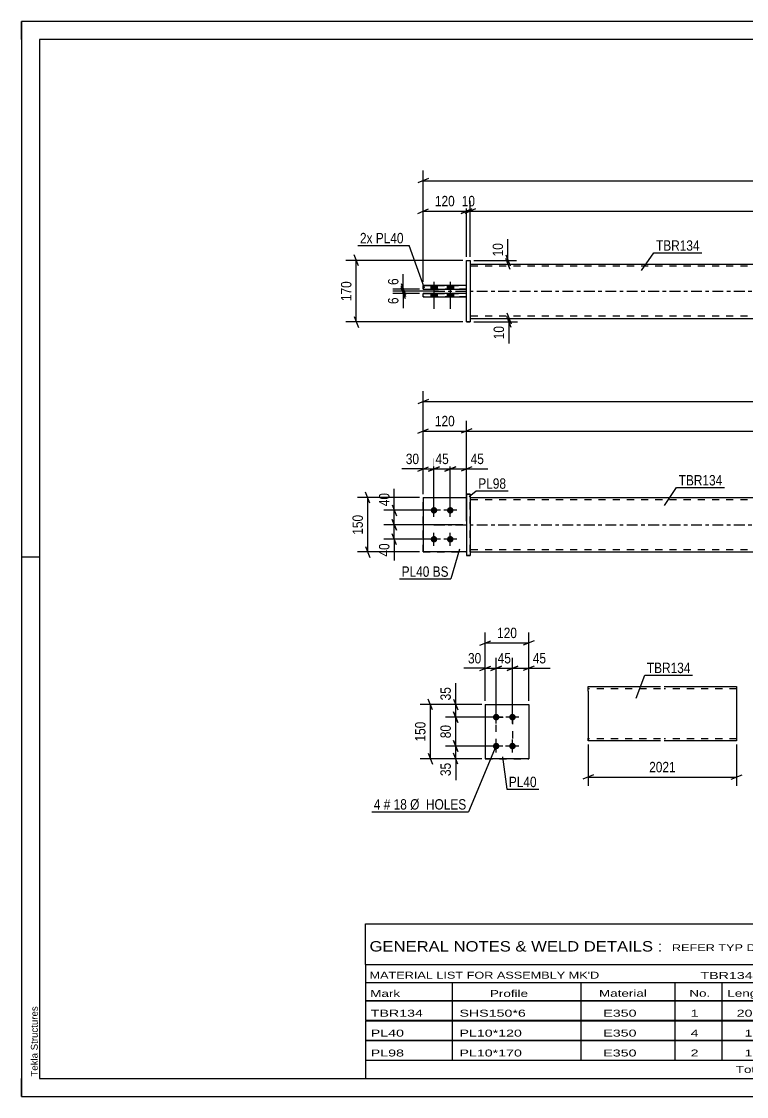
# Model space of a CAD drawing. Header units: millimetres. Extents: x 0 to 420, y 0 to 297.
# Drawn here: x 0 to 200.3, y 0 to 297 of the extents above; entities that cross this region are included whole.
import ezdxf

# ---------------------------------------------------------------- set-up
doc = ezdxf.new("R2010")
doc.units = ezdxf.units.MM
doc.linetypes.add('DXK_LINE_DOT2', pattern=[3.9198, 1.9599, -1.9599])
doc.linetypes.add('DXK_LINE_DOT3', pattern=[5.9187, 2.979, -0.9799, 0.9799, -0.9799])
doc.styles.add('Arial', font='ARIAL.TTF', dxfattribs={"height": 0.2})
doc.styles.add('Arial Narrow', font='ARIALN.TTF', dxfattribs={"height": 0.2})

# ---------------------------------------------------------------- blocks, each defined once
blk = doc.blocks.new('Unknown-580573572-1163')
at = {"color": 5, "linetype": 'Continuous'}
for p, q in [((420, 297), (0, 297)), ((0, 297), (0, 0)), ((0, 292), (0, 297)), ((415, 292), (5, 292)), ((5, 292), (5, 5)), ((5, 149), (0, 149)), ((0, 0), (0, 5)), ((5, 5), (415, 5)), ((0, 0), (420, 0))]:
    blk.add_line(p, q, dxfattribs=at)
at = {"color": 174, "linetype": 'Continuous', "style": 'Arial'}
blk.add_text('Tekla Structures', height=1.9102, rotation=90, dxfattribs=at).set_placement((4.5, 5.5))
blk = doc.blocks.new('Part-580573572-1794 - 1738')
at = {"color": 2, "linetype": 'Continuous'}
for p, q in [((110.96, 165.45), (122.96, 165.45)), ((110.96, 165.45), (110.96, 150.45)), ((122.96, 150.45), (110.96, 150.45)), ((110.96, 150.45), (110.96, 150.45))]:
    blk.add_line(p, q, dxfattribs=at)
at = {"color": 7, "linetype": 'DXK_LINE_DOT2'}
for p, q in [((110.96, 165.45), (122.96, 165.45)), ((122.96, 165.45), (122.96, 165.45)), ((122.96, 165.45), (122.96, 150.45)), ((110.96, 150.45), (122.96, 150.45)), ((110.96, 150.45), (110.96, 150.45))]:
    blk.add_line(p, q, dxfattribs=at)
blk = doc.blocks.new('Part-580573572-1799 - 1738')
at = {"color": 2, "linetype": 'Continuous'}
for p, q in [((123.96, 166.45), (122.96, 166.45)), ((122.96, 166.45), (122.96, 149.45)), ((123.96, 166.45), (123.96, 166.45)), ((123.96, 166.45), (123.96, 149.45)), ((122.96, 149.45), (123.96, 149.45))]:
    blk.add_line(p, q, dxfattribs=at)
at = {"color": 7, "linetype": 'DXK_LINE_DOT2'}
for p, q in [((122.96, 166.45), (123.96, 166.45)), ((123.96, 149.45), (122.96, 149.45))]:
    blk.add_line(p, q, dxfattribs=at)
blk = doc.blocks.new('Part-580573572-1789 - 1738')
at = {"color": 7, "linetype": 'DXK_LINE_DOT2'}
for p, q in [((110.96, 165.45), (122.96, 165.45)), ((110.96, 165.45), (122.96, 165.45)), ((110.96, 150.45), (110.96, 165.45)), ((122.96, 165.45), (122.96, 165.45)), ((122.96, 165.45), (122.96, 150.45)), ((110.96, 150.45), (122.96, 150.45)), ((122.96, 150.45), (110.96, 150.45)), ((110.96, 150.45), (110.96, 150.45))]:
    blk.add_line(p, q, dxfattribs=at)
blk = doc.blocks.new('Part-580573572-1804 - 1738')
at = {"color": 2, "linetype": 'Continuous'}
for p, q in [((123.96, 165.45), (326.01, 165.45)), ((123.96, 150.45), (326.01, 150.45))]:
    blk.add_line(p, q, dxfattribs=at)
at = {"color": 7, "linetype": 'DXK_LINE_DOT2'}
for p, q in [((123.96, 150.45), (123.96, 165.45)), ((326.01, 164.85), (123.96, 164.85)), ((326.01, 165.45), (326.01, 150.45)), ((326.01, 151.05), (123.96, 151.05))]:
    blk.add_line(p, q, dxfattribs=at)
at = {"color": 7, "linetype": 'DXK_LINE_DOT3'}
blk.add_line((113.96, 157.95), (336.01, 157.95), dxfattribs=at)
blk = doc.blocks.new('Bolt-580573572-1806 - 1738')
at = {"linetype": 'Continuous'}
for points in [[(113.96, 161.05), (113.77, 161.07), (113.59, 161.13), (113.43, 161.23), (113.29, 161.35), (113.18, 161.5), (113.1, 161.68), (113.06, 161.86), (113.06, 162.05), (113.1, 162.23), (113.18, 162.4), (113.29, 162.56), (113.43, 162.68), (113.59, 162.78), (113.77, 162.83), (113.96, 162.85), (114.14, 162.83), (114.32, 162.78), (114.49, 162.68), (114.63, 162.56), (114.74, 162.4), (114.81, 162.23), (114.85, 162.05), (114.85, 161.86), (114.81, 161.68), (114.74, 161.5), (114.63, 161.35), (114.49, 161.23), (114.32, 161.13), (114.14, 161.07)], [(118.46, 161.05), (118.27, 161.07), (118.09, 161.13), (117.93, 161.23), (117.79, 161.35), (117.68, 161.5), (117.6, 161.68), (117.56, 161.86), (117.56, 162.05), (117.6, 162.23), (117.68, 162.4), (117.79, 162.56), (117.93, 162.68), (118.09, 162.78), (118.27, 162.83), (118.46, 162.85), (118.64, 162.83), (118.82, 162.78), (118.99, 162.68), (119.13, 162.56), (119.24, 162.4), (119.31, 162.23), (119.35, 162.05), (119.35, 161.86), (119.31, 161.68), (119.24, 161.5), (119.13, 161.35), (118.99, 161.23), (118.82, 161.13), (118.64, 161.07)], [(113.96, 153.05), (113.77, 153.07), (113.59, 153.13), (113.43, 153.23), (113.29, 153.35), (113.18, 153.5), (113.1, 153.68), (113.06, 153.86), (113.06, 154.05), (113.1, 154.23), (113.18, 154.4), (113.29, 154.56), (113.43, 154.68), (113.59, 154.78), (113.77, 154.83), (113.96, 154.85), (114.14, 154.83), (114.32, 154.78), (114.49, 154.68), (114.63, 154.56), (114.74, 154.4), (114.81, 154.23), (114.85, 154.05), (114.85, 153.86), (114.81, 153.68), (114.74, 153.5), (114.63, 153.35), (114.49, 153.23), (114.32, 153.13), (114.14, 153.07)], [(118.46, 153.05), (118.27, 153.07), (118.09, 153.13), (117.93, 153.23), (117.79, 153.35), (117.68, 153.5), (117.6, 153.68), (117.56, 153.86), (117.56, 154.05), (117.6, 154.23), (117.68, 154.4), (117.79, 154.56), (117.93, 154.68), (118.09, 154.78), (118.27, 154.83), (118.46, 154.85), (118.64, 154.83), (118.82, 154.78), (118.99, 154.68), (119.13, 154.56), (119.24, 154.4), (119.31, 154.23), (119.35, 154.05), (119.35, 153.86), (119.31, 153.68), (119.24, 153.5), (119.13, 153.35), (118.99, 153.23), (118.82, 153.13), (118.64, 153.07)]]:
    blk.add_hatch(color=1, dxfattribs=at).paths.add_polyline_path(points)
at = {"color": 1, "linetype": 'Continuous'}
for p, q in [((113.96, 160.15), (113.96, 163.75)), ((118.46, 160.15), (118.46, 163.75)), ((115.76, 161.95), (112.16, 161.95)), ((120.26, 161.95), (116.66, 161.95)), ((113.96, 152.15), (113.96, 155.75)), ((118.46, 152.15), (118.46, 155.75)), ((115.76, 153.95), (112.16, 153.95)), ((120.26, 153.95), (116.66, 153.95))]:
    blk.add_line(p, q, dxfattribs=at)
blk = doc.blocks.new('Part-580573572-1445 - 1390')
at = {"color": 2, "linetype": 'Continuous'}
for p, q in [((123.96, 229.99), (326.01, 229.99)), ((123.96, 214.99), (326.01, 214.99))]:
    blk.add_line(p, q, dxfattribs=at)
at = {"color": 7, "linetype": 'DXK_LINE_DOT2'}
for p, q in [((123.96, 229.99), (123.96, 214.99)), ((326.01, 229.39), (123.96, 229.39)), ((326.01, 229.99), (326.01, 214.99)), ((326.01, 215.59), (123.96, 215.59))]:
    blk.add_line(p, q, dxfattribs=at)
at = {"color": 7, "linetype": 'DXK_LINE_DOT3'}
blk.add_line((113.96, 222.49), (336.01, 222.49), dxfattribs=at)
blk = doc.blocks.new('Bolt-580573572-1429 - 1390')
at = {"linetype": 'Continuous'}
for points in [[(113.06, 223.09), (114.86, 223.09), (114.86, 224.09), (113.06, 224.09)], [(113.06, 223.09), (114.86, 223.09), (114.86, 224.09), (113.06, 224.09)], [(117.56, 223.09), (119.36, 223.09), (119.36, 224.09), (117.56, 224.09)], [(117.56, 223.09), (119.36, 223.09), (119.36, 224.09), (117.56, 224.09)], [(113.06, 220.89), (114.86, 220.89), (114.86, 221.89), (113.06, 221.89)], [(113.06, 220.89), (114.86, 220.89), (114.86, 221.89), (113.06, 221.89)], [(117.56, 220.89), (119.36, 220.89), (119.36, 221.89), (117.56, 221.89)], [(117.56, 220.89), (119.36, 220.89), (119.36, 221.89), (117.56, 221.89)]]:
    blk.add_hatch(color=1, dxfattribs=at).paths.add_polyline_path(points)
at = {"color": 1, "linetype": 'Continuous'}
for p, q in [((113.06, 224.09), (113.06, 223.09)), ((113.06, 224.09), (113.06, 223.09)), ((113.96, 225.09), (113.96, 217.59)), ((113.96, 225.09), (113.96, 217.59)), ((114.86, 224.09), (114.86, 223.09)), ((114.86, 224.09), (114.86, 223.09)), ((117.56, 224.09), (117.56, 223.09)), ((117.56, 224.09), (117.56, 223.09)), ((118.46, 225.09), (118.46, 217.59)), ((118.46, 225.09), (118.46, 217.59)), ((119.36, 224.09), (119.36, 223.09)), ((119.36, 224.09), (119.36, 223.09)), ((113.06, 221.89), (113.06, 220.89)), ((113.06, 221.89), (113.06, 220.89)), ((114.86, 221.89), (114.86, 220.89)), ((114.86, 221.89), (114.86, 220.89)), ((117.56, 221.89), (117.56, 220.89)), ((117.56, 221.89), (117.56, 220.89)), ((119.36, 221.89), (119.36, 220.89)), ((119.36, 221.89), (119.36, 220.89))]:
    blk.add_line(p, q, dxfattribs=at)
blk = doc.blocks.new('Part-580573572-1446 - 1390')
at = {"color": 2, "linetype": 'Continuous'}
for p, q in [((122.96, 230.99), (123.96, 230.99)), ((122.96, 213.99), (122.96, 230.99)), ((123.96, 230.99), (123.96, 230.99)), ((123.96, 230.99), (123.96, 213.99)), ((123.96, 213.99), (122.96, 213.99)), ((122.96, 213.99), (122.96, 213.99))]:
    blk.add_line(p, q, dxfattribs=at)
at = {"color": 7, "linetype": 'DXK_LINE_DOT2'}
for p, q in [((122.96, 230.99), (123.96, 230.99)), ((122.96, 213.99), (123.96, 213.99)), ((122.96, 213.99), (122.96, 213.99))]:
    blk.add_line(p, q, dxfattribs=at)
blk = doc.blocks.new('Part-580573572-1451 - 1390')
at = {"color": 2, "linetype": 'Continuous'}
for p, q in [((122.96, 221.89), (110.96, 221.89)), ((110.96, 220.89), (110.96, 221.89)), ((110.96, 220.89), (122.96, 220.89)), ((110.96, 220.89), (110.96, 220.89))]:
    blk.add_line(p, q, dxfattribs=at)
at = {"color": 7, "linetype": 'DXK_LINE_DOT2'}
for p, q in [((110.96, 221.89), (122.96, 221.89)), ((122.96, 220.89), (110.96, 220.89)), ((122.96, 220.89), (122.96, 221.89))]:
    blk.add_line(p, q, dxfattribs=at)
blk = doc.blocks.new('Part-580573572-1456 - 1390')
at = {"color": 2, "linetype": 'Continuous'}
for p, q in [((122.96, 224.09), (110.96, 224.09)), ((110.96, 223.09), (110.96, 224.09)), ((110.96, 223.09), (122.96, 223.09)), ((110.96, 223.09), (110.96, 223.09))]:
    blk.add_line(p, q, dxfattribs=at)
at = {"color": 7, "linetype": 'DXK_LINE_DOT2'}
for p, q in [((110.96, 224.09), (122.96, 224.09)), ((122.96, 223.09), (110.96, 223.09)), ((122.96, 223.09), (122.96, 224.09))]:
    blk.add_line(p, q, dxfattribs=at)
blk = doc.blocks.new('Bolt-580573572-2158 - 2123')
at = {"linetype": 'Continuous'}
for points in [[(131.14, 105.71), (131.32, 105.69), (131.5, 105.64), (131.67, 105.54), (131.81, 105.42), (131.92, 105.26), (131.99, 105.09), (132.03, 104.91), (132.03, 104.72), (131.99, 104.54), (131.92, 104.36), (131.81, 104.21), (131.67, 104.09), (131.5, 103.99), (131.32, 103.93), (131.14, 103.91), (130.95, 103.93), (130.77, 103.99), (130.61, 104.09), (130.47, 104.21), (130.36, 104.36), (130.28, 104.54), (130.24, 104.72), (130.24, 104.91), (130.28, 105.09), (130.36, 105.26), (130.47, 105.42), (130.61, 105.54), (130.77, 105.64), (130.95, 105.69)], [(135.64, 105.71), (135.82, 105.69), (136, 105.64), (136.17, 105.54), (136.31, 105.42), (136.42, 105.26), (136.49, 105.09), (136.53, 104.91), (136.53, 104.72), (136.49, 104.54), (136.42, 104.36), (136.31, 104.21), (136.17, 104.09), (136, 103.99), (135.82, 103.93), (135.64, 103.91), (135.45, 103.93), (135.27, 103.99), (135.11, 104.09), (134.97, 104.21), (134.86, 104.36), (134.78, 104.54), (134.74, 104.72), (134.74, 104.91), (134.78, 105.09), (134.86, 105.26), (134.97, 105.42), (135.11, 105.54), (135.27, 105.64), (135.45, 105.69)], [(131.14, 97.71), (131.32, 97.69), (131.5, 97.64), (131.67, 97.54), (131.81, 97.42), (131.92, 97.26), (131.99, 97.09), (132.03, 96.91), (132.03, 96.72), (131.99, 96.54), (131.92, 96.36), (131.81, 96.21), (131.67, 96.09), (131.5, 95.99), (131.32, 95.93), (131.14, 95.91), (130.95, 95.93), (130.77, 95.99), (130.61, 96.09), (130.47, 96.21), (130.36, 96.36), (130.28, 96.54), (130.24, 96.72), (130.24, 96.91), (130.28, 97.09), (130.36, 97.26), (130.47, 97.42), (130.61, 97.54), (130.77, 97.64), (130.95, 97.69)], [(135.64, 97.71), (135.82, 97.69), (136, 97.64), (136.17, 97.54), (136.31, 97.42), (136.42, 97.26), (136.49, 97.09), (136.53, 96.91), (136.53, 96.72), (136.49, 96.54), (136.42, 96.36), (136.31, 96.21), (136.17, 96.09), (136, 95.99), (135.82, 95.93), (135.64, 95.91), (135.45, 95.93), (135.27, 95.99), (135.11, 96.09), (134.97, 96.21), (134.86, 96.36), (134.78, 96.54), (134.74, 96.72), (134.74, 96.91), (134.78, 97.09), (134.86, 97.26), (134.97, 97.42), (135.11, 97.54), (135.27, 97.64), (135.45, 97.69)]]:
    blk.add_hatch(color=1, dxfattribs=at).paths.add_polyline_path(points)
at = {"color": 1, "linetype": 'Continuous'}
for p, q in [((132.94, 104.81), (129.34, 104.81)), ((131.14, 103.01), (131.14, 106.61)), ((137.44, 104.81), (133.84, 104.81)), ((135.64, 103.01), (135.64, 106.61)), ((131.14, 95.01), (131.14, 98.61)), ((135.64, 95.01), (135.64, 98.61)), ((132.94, 96.81), (129.34, 96.81)), ((137.44, 96.81), (133.84, 96.81))]:
    blk.add_line(p, q, dxfattribs=at)
blk = doc.blocks.new('Part-580573572-2163 - 2123')
at = {"color": 2, "linetype": 'Continuous'}
for p, q in [((128.14, 108.31), (140.14, 108.31)), ((128.14, 108.31), (128.14, 93.31)), ((140.14, 108.31), (140.14, 108.31)), ((140.14, 108.31), (140.14, 93.31)), ((140.14, 93.31), (128.14, 93.31)), ((128.14, 93.31), (128.14, 93.31))]:
    blk.add_line(p, q, dxfattribs=at)
at = {"color": 7, "linetype": 'DXK_LINE_DOT2'}
for p, q in [((128.14, 108.31), (140.14, 108.31)), ((140.14, 108.31), (140.14, 108.31)), ((128.14, 93.31), (140.14, 93.31))]:
    blk.add_line(p, q, dxfattribs=at)
blk = doc.blocks.new('Part-580573572-2321 - 2313')
at = {"color": 2, "linetype": 'Continuous'}
for p, q in [((156.56, 112.03), (156.56, 113.23)), ((156.56, 113.23), (176.56, 113.23)), ((177.56, 113.23), (197.56, 113.23)), ((197.56, 113.23), (197.56, 113.14)), ((197.56, 113.14), (197.56, 112.03)), ((156.56, 112.03), (156.56, 98.97)), ((197.56, 112.03), (197.56, 98.23)), ((156.56, 98.32), (156.56, 98.97)), ((156.56, 98.23), (156.56, 98.32)), ((176.56, 98.23), (156.56, 98.23)), ((197.56, 98.23), (177.56, 98.23))]:
    blk.add_line(p, q, dxfattribs=at)
at = {"color": 7, "linetype": 'DXK_LINE_DOT2'}
for p, q in [((197.56, 112.88), (197.56, 112.03)), ((176.56, 112.63), (156.56, 112.63)), ((197.56, 112.63), (177.56, 112.63)), ((156.56, 98.97), (156.56, 98.58)), ((156.56, 98.83), (156.56, 98.88)), ((176.56, 98.83), (156.56, 98.83)), ((197.56, 98.83), (177.56, 98.83)), ((197.56, 98.88), (197.56, 98.97)), ((197.56, 98.83), (197.56, 98.88)), ((197.56, 98.83), (197.56, 98.88))]:
    blk.add_line(p, q, dxfattribs=at)
blk = doc.blocks.new('Rectangle-580573572-2273 - 2123')
at = {"color": 1, "linetype": 'DXK_LINE_DOT2'}
blk.add_lwpolyline([(131.14, 104.81), (135.64, 104.81), (135.64, 96.81), (131.14, 96.81), (131.14, 104.81)], close=True, dxfattribs=at)
blk = doc.blocks.new('StraightDimension-580573572-1914 - 1738')
at = {"color": 7, "linetype": 'Continuous'}
for p, q in [((124.46, 184.43), (121.46, 183.23)), ((122.96, 158.95), (122.96, 186.68)), ((325.51, 183.23), (328.51, 184.43)), ((327.01, 166.45), (327.01, 186.68)), ((122.96, 183.83), (327.01, 183.83))]:
    blk.add_line(p, q, dxfattribs=at)
at = {"color": 0}
blk.add_wipeout([(229.24, 184.58), (229.24, 188.78), (220.73, 188.78), (220.73, 184.58)], dxfattribs=at)
at = {"color": 3, "style": 'Arial Narrow'}
blk.add_text('2041', height=2.863, dxfattribs=at).set_placement((221.33, 185.18))
blk = doc.blocks.new('StraightDimension-580573572-1991 - 1738')
at = {"color": 7, "linetype": 'Continuous'}
for p, q in [((121.96, 157.95), (100.14, 157.95)), ((102.39, 159.45), (103.59, 156.45)), ((102.99, 153.95), (102.99, 157.95)), ((103.59, 152.45), (102.39, 155.45)), ((112.96, 153.95), (100.14, 153.95))]:
    blk.add_line(p, q, dxfattribs=at)
at = {"color": 0}
blk.add_wipeout([(102.24, 153.43), (98.04, 153.43), (98.04, 148.57), (102.24, 148.57)], dxfattribs=at)
at = {"color": 7, "linetype": 'Continuous'}
blk.add_line((102.99, 153.95), (102.99, 148.05), dxfattribs=at)
blk.add_line((102.99, 153.95), (102.99, 148.05), dxfattribs=at)
at = {"color": 3, "style": 'Arial Narrow'}
blk.add_text('40', height=2.863, rotation=90.0002, dxfattribs=at).set_placement((101.64, 149.17))
blk = doc.blocks.new('StraightDimension-580573572-1974 - 1738')
at = {"color": 7, "linetype": 'Continuous'}
for p, q in [((118.46, 162.95), (118.46, 176.23)), ((122.96, 166.45), (122.96, 176.23)), ((116.96, 172.78), (119.96, 173.98)), ((118.46, 173.38), (122.96, 173.38)), ((124.46, 173.98), (121.46, 172.78))]:
    blk.add_line(p, q, dxfattribs=at)
at = {"color": 0}
blk.add_wipeout([(128.34, 174.13), (128.34, 178.33), (123.48, 178.33), (123.48, 174.13)], dxfattribs=at)
at = {"color": 7, "linetype": 'Continuous'}
blk.add_line((122.96, 173.38), (128.86, 173.38), dxfattribs=at)
blk.add_line((122.96, 173.38), (128.86, 173.38), dxfattribs=at)
at = {"color": 3, "style": 'Arial Narrow'}
blk.add_text('45', height=2.863, dxfattribs=at).set_placement((124.08, 174.73))
blk = doc.blocks.new('StraightDimension-580573572-2000 - 1738')
at = {"color": 7, "linetype": 'Continuous'}
for p, q in [((102.39, 163.45), (103.59, 160.45)), ((112.96, 161.95), (100.14, 161.95)), ((102.99, 157.95), (102.99, 161.95)), ((121.96, 157.95), (100.14, 157.95)), ((103.59, 156.45), (102.39, 159.45))]:
    blk.add_line(p, q, dxfattribs=at)
at = {"color": 0}
blk.add_wipeout([(102.24, 167.34), (98.04, 167.34), (98.04, 162.48), (102.24, 162.48)], dxfattribs=at)
at = {"color": 7, "linetype": 'Continuous'}
blk.add_line((102.99, 161.95), (102.99, 167.86), dxfattribs=at)
blk.add_line((102.99, 161.95), (102.99, 167.86), dxfattribs=at)
at = {"color": 3, "style": 'Arial Narrow'}
blk.add_text('40', height=2.863, rotation=90.0002, dxfattribs=at).set_placement((101.64, 163.08))
blk = doc.blocks.new('StraightDimension-580573572-1856 - 1738')
at = {"color": 7, "linetype": 'Continuous'}
for p, q in [((110.96, 166.45), (110.96, 194.83)), ((339.01, 166.45), (339.01, 194.83)), ((112.46, 192.58), (109.46, 191.38)), ((110.96, 191.98), (339.01, 191.98)), ((337.51, 191.38), (340.51, 192.58))]:
    blk.add_line(p, q, dxfattribs=at)
at = {"color": 0}
blk.add_wipeout([(229.24, 192.73), (229.24, 196.93), (220.73, 196.93), (220.73, 192.73)], dxfattribs=at)
at = {"color": 3, "style": 'Arial Narrow'}
blk.add_text('2281', height=2.863, dxfattribs=at).set_placement((221.33, 193.33))
blk = doc.blocks.new('StraightDimension-580573572-1929 - 1738')
at = {"color": 7, "linetype": 'Continuous'}
for p, q in [((109.46, 183.23), (112.46, 184.43)), ((110.96, 166.45), (110.96, 186.68)), ((124.46, 184.43), (121.46, 183.23)), ((122.96, 158.95), (122.96, 186.68)), ((110.96, 183.83), (122.96, 183.83))]:
    blk.add_line(p, q, dxfattribs=at)
at = {"color": 0}
blk.add_wipeout([(120.3, 184.58), (120.3, 188.78), (113.61, 188.78), (113.61, 184.58)], dxfattribs=at)
at = {"color": 3, "style": 'Arial Narrow'}
blk.add_text('120', height=2.863, dxfattribs=at).set_placement((114.21, 185.18))
blk = doc.blocks.new('StraightDimension-580573572-1945 - 1738')
at = {"color": 7, "linetype": 'Continuous'}
for p, q in [((110.96, 166.45), (110.96, 176.23)), ((113.96, 162.95), (113.96, 176.23)), ((109.46, 172.78), (112.46, 173.98)), ((110.96, 173.38), (113.96, 173.38)), ((115.46, 173.98), (112.46, 172.78))]:
    blk.add_line(p, q, dxfattribs=at)
at = {"color": 0}
blk.add_wipeout([(110.43, 174.13), (110.43, 178.33), (105.58, 178.33), (105.58, 174.13)], dxfattribs=at)
at = {"color": 7, "linetype": 'Continuous'}
blk.add_line((110.96, 173.38), (105.05, 173.38), dxfattribs=at)
blk.add_line((110.96, 173.38), (105.05, 173.38), dxfattribs=at)
at = {"color": 3, "style": 'Arial Narrow'}
blk.add_text('30', height=2.863, dxfattribs=at).set_placement((106.18, 174.73))
blk = doc.blocks.new('StraightDimension-580573572-1961 - 1738')
at = {"color": 7, "linetype": 'Continuous'}
for p, q in [((113.96, 162.95), (113.96, 176.23)), ((118.46, 162.95), (118.46, 176.23)), ((112.46, 172.78), (115.46, 173.98)), ((113.96, 173.38), (118.46, 173.38)), ((119.96, 173.98), (116.96, 172.78))]:
    blk.add_line(p, q, dxfattribs=at)
at = {"color": 0}
blk.add_wipeout([(118.63, 174.13), (118.63, 178.33), (113.78, 178.33), (113.78, 174.13)], dxfattribs=at)
at = {"color": 3, "style": 'Arial Narrow'}
blk.add_text('45', height=2.863, dxfattribs=at).set_placement((114.38, 174.73))
blk = doc.blocks.new('StraightDimension-580573572-2010 - 1738')
at = {"color": 7, "linetype": 'Continuous'}
for p, q in [((96.26, 163.95), (95.06, 166.95)), ((109.96, 165.45), (92.81, 165.45)), ((95.66, 150.45), (95.66, 165.45)), ((95.06, 151.95), (96.26, 148.95)), ((109.96, 150.45), (92.81, 150.45))]:
    blk.add_line(p, q, dxfattribs=at)
at = {"color": 0}
blk.add_wipeout([(94.91, 161.3), (90.71, 161.3), (90.71, 154.61), (94.91, 154.61)], dxfattribs=at)
at = {"color": 3, "style": 'Arial Narrow'}
blk.add_text('150', height=2.863, rotation=90.0002, dxfattribs=at).set_placement((94.31, 155.21))
blk = doc.blocks.new('StraightDimension-580573572-1691 - 1390')
at = {"color": 7, "linetype": 'Continuous'}
for p, q in [((104.88, 223.99), (106.08, 220.99)), ((106.08, 220.39), (104.88, 223.39)), ((115.21, 222.49), (102.63, 222.49)), ((109.96, 221.89), (102.63, 221.89)), ((105.48, 221.89), (105.48, 222.49))]:
    blk.add_line(p, q, dxfattribs=at)
at = {"color": 0}
blk.add_wipeout([(104.73, 221.36), (100.53, 221.36), (100.53, 218.33), (104.73, 218.33)], dxfattribs=at)
at = {"color": 7, "linetype": 'Continuous'}
blk.add_line((105.48, 221.89), (105.48, 217.81), dxfattribs=at)
blk.add_line((105.48, 221.89), (105.48, 217.81), dxfattribs=at)
at = {"color": 3, "style": 'Arial Narrow'}
blk.add_text('6', height=2.86, rotation=90.0002, dxfattribs=at).set_placement((104.13, 218.93))
blk = doc.blocks.new('StraightDimension-580573572-1681 - 1390')
at = {"color": 7, "linetype": 'Continuous'}
for p, q in [((109.96, 223.09), (102.63, 223.09)), ((104.88, 224.59), (106.08, 221.59)), ((106.08, 220.99), (104.88, 223.99)), ((105.48, 222.49), (105.48, 223.09)), ((115.21, 222.49), (102.63, 222.49))]:
    blk.add_line(p, q, dxfattribs=at)
at = {"color": 0}
blk.add_wipeout([(104.73, 226.64), (100.53, 226.64), (100.53, 223.61), (104.73, 223.61)], dxfattribs=at)
at = {"color": 7, "linetype": 'Continuous'}
blk.add_line((105.48, 223.09), (105.48, 227.17), dxfattribs=at)
blk.add_line((105.48, 223.09), (105.48, 227.17), dxfattribs=at)
at = {"color": 3, "style": 'Arial Narrow'}
blk.add_text('6', height=2.86, rotation=90.0002, dxfattribs=at).set_placement((104.13, 224.21))
blk = doc.blocks.new('StraightDimension-580573572-1567 - 1390')
at = {"color": 7, "linetype": 'Continuous'}
for p, q in [((110.96, 225.09), (110.96, 255.86)), ((339.01, 225.09), (339.01, 255.86)), ((112.46, 253.61), (109.46, 252.41)), ((110.96, 253.01), (339.01, 253.01)), ((337.51, 252.41), (340.51, 253.61))]:
    blk.add_line(p, q, dxfattribs=at)
at = {"color": 0}
blk.add_wipeout([(229.24, 253.76), (229.24, 257.96), (220.73, 257.96), (220.73, 253.76)], dxfattribs=at)
at = {"color": 3, "style": 'Arial Narrow'}
blk.add_text('2281', height=2.863, dxfattribs=at).set_placement((221.33, 254.36))
blk = doc.blocks.new('StraightDimension-580573572-1588 - 1390')
at = {"color": 7, "linetype": 'Continuous'}
for p, q in [((110.96, 225.09), (110.96, 247.45)), ((122.96, 231.99), (122.96, 247.45)), ((109.46, 244), (112.46, 245.2)), ((110.96, 244.6), (122.96, 244.6)), ((124.46, 245.2), (121.46, 244))]:
    blk.add_line(p, q, dxfattribs=at)
at = {"color": 0}
blk.add_wipeout([(120.3, 245.35), (120.3, 249.55), (113.61, 249.55), (113.61, 245.35)], dxfattribs=at)
at = {"color": 3, "style": 'Arial Narrow'}
blk.add_text('120', height=2.863, dxfattribs=at).set_placement((114.21, 245.95))
blk = doc.blocks.new('StraightDimension-580573572-1598 - 1390')
at = {"color": 7, "linetype": 'Continuous'}
for p, q in [((122.96, 231.99), (122.96, 247.45)), ((123.96, 231.99), (123.96, 247.45)), ((121.46, 244), (124.46, 245.2)), ((125.46, 245.2), (122.46, 244)), ((122.96, 244.6), (123.96, 244.6))]:
    blk.add_line(p, q, dxfattribs=at)
at = {"color": 0}
blk.add_wipeout([(125.88, 245.35), (125.88, 249.55), (121.03, 249.55), (121.03, 245.35)], dxfattribs=at)
at = {"color": 3, "style": 'Arial Narrow'}
blk.add_text('10', height=2.863, dxfattribs=at).set_placement((121.63, 245.95))
blk = doc.blocks.new('StraightDimension-580573572-1608 - 1390')
at = {"color": 7, "linetype": 'Continuous'}
for p, q in [((123.96, 231.99), (123.96, 247.45)), ((326.01, 231.99), (326.01, 247.45)), ((125.46, 245.2), (122.46, 244)), ((123.96, 244.6), (326.01, 244.6)), ((324.51, 244), (327.51, 245.2))]:
    blk.add_line(p, q, dxfattribs=at)
at = {"color": 0}
blk.add_wipeout([(229.24, 245.35), (229.24, 249.55), (220.73, 249.55), (220.73, 245.35)], dxfattribs=at)
at = {"color": 3, "style": 'Arial Narrow'}
blk.add_text('2021', height=2.863, dxfattribs=at).set_placement((221.33, 245.95))
blk = doc.blocks.new('StraightDimension-580573572-1629 - 1390')
at = {"color": 7, "linetype": 'Continuous'}
for p, q in [((124.96, 214.99), (137.05, 214.99)), ((124.96, 213.99), (137.05, 213.99)), ((134.05, 216.49), (135.25, 213.49)), ((135.25, 212.49), (134.05, 215.49)), ((134.65, 213.99), (134.65, 214.99))]:
    blk.add_line(p, q, dxfattribs=at)
at = {"color": 0}
blk.add_wipeout([(133.9, 213.46), (129.7, 213.46), (129.7, 208.61), (133.9, 208.61)], dxfattribs=at)
at = {"color": 7, "linetype": 'Continuous'}
blk.add_line((134.65, 213.99), (134.65, 208.08), dxfattribs=at)
blk.add_line((134.65, 213.99), (134.65, 208.08), dxfattribs=at)
at = {"color": 3, "style": 'Arial Narrow'}
blk.add_text('10', height=2.863, rotation=90.0002, dxfattribs=at).set_placement((133.3, 209.21))
blk = doc.blocks.new('StraightDimension-580573572-1639 - 1390')
at = {"color": 7, "linetype": 'Continuous'}
for p, q in [((133.78, 232.49), (134.98, 229.49)), ((124.96, 230.99), (136.78, 230.99)), ((124.96, 229.99), (136.78, 229.99)), ((134.98, 228.49), (133.78, 231.49)), ((134.38, 229.99), (134.38, 230.99))]:
    blk.add_line(p, q, dxfattribs=at)
at = {"color": 0}
blk.add_wipeout([(133.63, 236.37), (129.43, 236.37), (129.43, 231.51), (133.63, 231.51)], dxfattribs=at)
at = {"color": 7, "linetype": 'Continuous'}
blk.add_line((134.38, 230.99), (134.38, 236.89), dxfattribs=at)
blk.add_line((134.38, 230.99), (134.38, 236.89), dxfattribs=at)
at = {"color": 3, "style": 'Arial Narrow'}
blk.add_text('10', height=2.863, rotation=90.0002, dxfattribs=at).set_placement((133.03, 232.11))
blk = doc.blocks.new('StraightDimension-580573572-1670 - 1390')
at = {"color": 7, "linetype": 'Continuous'}
for p, q in [((93.09, 229.49), (91.89, 232.49)), ((121.96, 230.99), (89.64, 230.99)), ((92.49, 213.99), (92.49, 230.99)), ((121.96, 213.99), (89.64, 213.99)), ((91.89, 215.49), (93.09, 212.49))]:
    blk.add_line(p, q, dxfattribs=at)
at = {"color": 0}
blk.add_wipeout([(91.74, 225.83), (87.54, 225.83), (87.54, 219.15), (91.74, 219.15)], dxfattribs=at)
at = {"color": 3, "style": 'Arial Narrow'}
blk.add_text('170', height=2.863, rotation=90.0002, dxfattribs=at).set_placement((91.14, 219.75))
blk = doc.blocks.new('StraightDimension-580573572-2166 - 2123')
at = {"color": 7, "linetype": 'Continuous'}
for p, q in [((128.14, 109.31), (128.14, 128.16)), ((140.14, 109.31), (140.14, 128.16)), ((126.64, 124.71), (129.64, 125.91)), ((128.14, 125.31), (140.14, 125.31)), ((141.64, 125.91), (138.64, 124.71))]:
    blk.add_line(p, q, dxfattribs=at)
at = {"color": 0}
blk.add_wipeout([(137.48, 126.06), (137.48, 130.26), (130.8, 130.26), (130.8, 126.06)], dxfattribs=at)
at = {"color": 3, "style": 'Arial Narrow'}
blk.add_text('120', height=2.863, dxfattribs=at).set_placement((131.4, 126.66))
blk = doc.blocks.new('StraightDimension-580573572-2183 - 2123')
at = {"color": 7, "linetype": 'Continuous'}
for p, q in [((129.64, 117.71), (132.64, 118.91)), ((131.14, 105.81), (131.14, 121.16)), ((137.14, 118.91), (134.14, 117.71)), ((135.64, 105.81), (135.64, 121.16)), ((131.14, 118.31), (135.64, 118.31))]:
    blk.add_line(p, q, dxfattribs=at)
at = {"color": 0}
blk.add_wipeout([(135.82, 119.06), (135.82, 123.26), (130.96, 123.26), (130.96, 119.06)], dxfattribs=at)
at = {"color": 3, "style": 'Arial Narrow'}
blk.add_text('45', height=2.863, dxfattribs=at).set_placement((131.56, 119.66))
blk = doc.blocks.new('StraightDimension-580573572-2193 - 2123')
at = {"color": 7, "linetype": 'Continuous'}
for p, q in [((126.64, 117.71), (129.64, 118.91)), ((128.14, 109.31), (128.14, 121.16)), ((132.64, 118.91), (129.64, 117.71)), ((131.14, 105.81), (131.14, 121.16)), ((128.14, 118.31), (131.14, 118.31))]:
    blk.add_line(p, q, dxfattribs=at)
at = {"color": 0}
blk.add_wipeout([(127.61, 119.06), (127.61, 123.26), (122.76, 123.26), (122.76, 119.06)], dxfattribs=at)
at = {"color": 7, "linetype": 'Continuous'}
blk.add_line((128.14, 118.31), (122.23, 118.31), dxfattribs=at)
blk.add_line((128.14, 118.31), (122.23, 118.31), dxfattribs=at)
at = {"color": 3, "style": 'Arial Narrow'}
blk.add_text('30', height=2.863, dxfattribs=at).set_placement((123.36, 119.66))
blk = doc.blocks.new('StraightDimension-580573572-2206 - 2123')
at = {"color": 7, "linetype": 'Continuous'}
for p, q in [((134.14, 117.71), (137.14, 118.91)), ((135.64, 105.81), (135.64, 121.16)), ((141.64, 118.91), (138.64, 117.71)), ((140.14, 109.31), (140.14, 121.16)), ((135.64, 118.31), (140.14, 118.31))]:
    blk.add_line(p, q, dxfattribs=at)
at = {"color": 0}
blk.add_wipeout([(145.52, 119.06), (145.52, 123.26), (140.66, 123.26), (140.66, 119.06)], dxfattribs=at)
at = {"color": 7, "linetype": 'Continuous'}
blk.add_line((140.14, 118.31), (146.04, 118.31), dxfattribs=at)
blk.add_line((140.14, 118.31), (146.04, 118.31), dxfattribs=at)
at = {"color": 3, "style": 'Arial Narrow'}
blk.add_text('45', height=2.863, dxfattribs=at).set_placement((141.26, 119.66))
blk = doc.blocks.new('StraightDimension-580573572-2220 - 2123')
at = {"color": 7, "linetype": 'Continuous'}
for p, q in [((127.14, 108.31), (110.1, 108.31)), ((113.55, 106.81), (112.35, 109.81)), ((112.95, 93.31), (112.95, 108.31)), ((127.14, 93.31), (110.1, 93.31)), ((112.35, 94.81), (113.55, 91.81))]:
    blk.add_line(p, q, dxfattribs=at)
at = {"color": 0}
blk.add_wipeout([(112.2, 104.16), (108, 104.16), (108, 97.47), (112.2, 97.47)], dxfattribs=at)
at = {"color": 3, "style": 'Arial Narrow'}
blk.add_text('150', height=2.863, rotation=90.0002, dxfattribs=at).set_placement((111.6, 98.07))
blk = doc.blocks.new('StraightDimension-580573572-2237 - 2123')
at = {"color": 7, "linetype": 'Continuous'}
for p, q in [((119.35, 98.31), (120.55, 95.31)), ((130.14, 96.81), (117.1, 96.81)), ((119.95, 93.31), (119.95, 96.81)), ((127.14, 93.31), (117.1, 93.31)), ((120.55, 91.81), (119.35, 94.81))]:
    blk.add_line(p, q, dxfattribs=at)
at = {"color": 0}
blk.add_wipeout([(119.2, 92.79), (115, 92.79), (115, 87.93), (119.2, 87.93)], dxfattribs=at)
at = {"color": 7, "linetype": 'Continuous'}
blk.add_line((119.95, 93.31), (119.95, 87.41), dxfattribs=at)
blk.add_line((119.95, 93.31), (119.95, 87.41), dxfattribs=at)
at = {"color": 3, "style": 'Arial Narrow'}
blk.add_text('35', height=2.863, rotation=90.0002, dxfattribs=at).set_placement((118.6, 88.53))
blk = doc.blocks.new('StraightDimension-580573572-2250 - 2123')
at = {"color": 7, "linetype": 'Continuous'}
for p, q in [((130.14, 104.81), (117.1, 104.81)), ((119.35, 106.31), (120.55, 103.31)), ((119.95, 96.81), (119.95, 104.81)), ((120.55, 95.31), (119.35, 98.31)), ((130.14, 96.81), (117.1, 96.81))]:
    blk.add_line(p, q, dxfattribs=at)
at = {"color": 0}
blk.add_wipeout([(119.2, 103.24), (115, 103.24), (115, 98.39), (119.2, 98.39)], dxfattribs=at)
at = {"color": 3, "style": 'Arial Narrow'}
blk.add_text('80', height=2.863, rotation=90.0002, dxfattribs=at).set_placement((118.6, 98.99))
blk = doc.blocks.new('StraightDimension-580573572-2260 - 2123')
at = {"color": 7, "linetype": 'Continuous'}
for p, q in [((127.14, 108.31), (117.1, 108.31)), ((119.35, 109.81), (120.55, 106.81)), ((119.95, 104.81), (119.95, 108.31)), ((130.14, 104.81), (117.1, 104.81)), ((120.55, 103.31), (119.35, 106.31))]:
    blk.add_line(p, q, dxfattribs=at)
at = {"color": 0}
blk.add_wipeout([(119.2, 113.7), (115, 113.7), (115, 108.84), (119.2, 108.84)], dxfattribs=at)
at = {"color": 7, "linetype": 'Continuous'}
blk.add_line((119.95, 108.31), (119.95, 114.22), dxfattribs=at)
blk.add_line((119.95, 108.31), (119.95, 114.22), dxfattribs=at)
at = {"color": 3, "style": 'Arial Narrow'}
blk.add_text('35', height=2.863, rotation=90.0002, dxfattribs=at).set_placement((118.6, 109.44))
blk = doc.blocks.new('StraightDimension-580573572-2325 - 2313')
at = {"color": 7, "linetype": 'Continuous'}
for p, q in [((156.56, 97.23), (156.56, 85.83)), ((197.56, 97.23), (197.56, 85.83)), ((158.06, 88.83), (155.06, 87.63)), ((156.56, 88.23), (197.56, 88.23)), ((196.06, 87.63), (199.06, 88.83))]:
    blk.add_line(p, q, dxfattribs=at)
at = {"color": 0}
blk.add_wipeout([(181.32, 88.98), (181.32, 93.18), (172.81, 93.18), (172.81, 88.98)], dxfattribs=at)
at = {"color": 3, "style": 'Arial Narrow'}
blk.add_text('2021', height=2.863, dxfattribs=at).set_placement((173.41, 89.58))
blk = doc.blocks.new('Unknown-580573572-3712')
at = {"color": 7, "linetype": 'Continuous'}
for p, q in [((95, 47.75), (255, 47.75)), ((95, 36.5), (95, 47.75)), ((255, 47.75), (255, 36.5)), ((95, 36.5), (255, 36.5)), ((95, 36.5), (95, 31.5)), ((255, 36.5), (255, 31.5)), ((95, 31.5), (255, 31.5)), ((95, 31.5), (95, 26.5)), ((119, 31.5), (119, 26.5)), ((154.5, 31.5), (154.5, 26.5)), ((180.5, 31.5), (180.5, 26.5)), ((193.5, 31.5), (193.5, 26.5)), ((211, 31.5), (211, 26.5)), ((233, 31.5), (233, 26.5)), ((255, 31.5), (255, 26.5)), ((95, 26.5), (255, 26.5)), ((95, 26.45), (95, 21.05)), ((95, 26.45), (255, 26.45)), ((119, 26.5), (119, 21)), ((154.5, 26.5), (154.5, 21)), ((180.5, 26.5), (180.5, 21)), ((193.5, 26.5), (193.5, 21)), ((211, 26.5), (211, 21)), ((233, 26.5), (233, 21)), ((255, 26.45), (255, 21.05)), ((95, 21.05), (255, 21.05)), ((95, 20.95), (95, 15.55)), ((95, 20.95), (255, 20.95)), ((119, 21), (119, 15.5)), ((154.5, 21), (154.5, 15.5)), ((180.5, 21), (180.5, 15.5)), ((193.5, 21), (193.5, 15.5)), ((211, 21), (211, 15.5)), ((233, 21), (233, 15.5)), ((255, 20.95), (255, 15.55)), ((95, 15.55), (255, 15.55)), ((95, 15.45), (95, 10.05)), ((95, 15.45), (255, 15.45)), ((119, 15.5), (119, 10)), ((154.5, 15.5), (154.5, 10)), ((180.5, 15.5), (180.5, 10)), ((193.5, 15.5), (193.5, 10)), ((211, 15.5), (211, 10)), ((233, 15.5), (233, 10)), ((255, 15.45), (255, 10.05)), ((95, 10.05), (255, 10.05)), ((95, 10), (255, 10)), ((95, 10), (95, 5)), ((211, 10), (211, 5)), ((233, 10), (233, 5)), ((255, 10), (255, 5)), ((95, 5), (255, 5))]:
    blk.add_line(p, q, dxfattribs=at)
at = {"color": 7, "style": 'Arial Narrow'}
for s, height, width, p in [('GENERAL NOTES & WELD DETAILS :', 2.8633, 1.4, (96.15, 40.06)), ('REFER TYP DRAWING TYP-01', 1.9089, 1.6, (179.7, 40.16)), ("MATERIAL LIST FOR ASSEMBLY MK'D", 1.9089, 1.6, (96.15, 32.56)), ('TBR134', 1.909, 1.794707, (187.59, 32.47)), ('1', 1.91, 1.794707, (217.08, 32.56)), ('No. Required', 1.9089, 1.6, (226.41, 32.56)), ('Mark', 1.909, 1.7, (96.34, 27.5)), ('Profile', 1.909, 1.7, (129.41, 27.5)), ('Material', 1.909, 1.7, (159.54, 27.56)), ('No.', 1.909, 1.7, (184.5, 27.56)), ('Length', 1.909, 1.7, (195, 27.56)), ('Area', 1.909, 1.7, (217.5, 27.56)), ('Weight', 1.909, 1.7, (237, 27.56))]:
    blk.add_text(s, height=height, dxfattribs=dict(at, width=width)).set_placement(p)
at = {"color": 7, "linetype": 'Continuous', "style": 'Arial Narrow'}
for s, height, width, p in [('TBR134', 1.909, 1.794707, (96.5, 22.06)), ('SHS150*6', 1.909, 1.794707, (121, 22.06)), ('E350', 1.909, 1.794707, (160.74, 22.06)), ('1', 1.91, 1.794707, (184.86, 22.06)), ('2021', 1.909, 1.794707, (197.58, 22.06)), ('1.2', 1.909, 1.794707, (221.32, 22.06)), ('54.8', 1.909, 1.794707, (240.14, 22.06)), ('PL40', 1.909, 1.794707, (96.5, 16.56)), ('PL10*120', 1.909, 1.794707, (121, 16.56)), ('E350', 1.909, 1.794707, (160.74, 16.56)), ('4', 1.91, 1.794707, (184.86, 16.56)), ('150', 1.909, 1.794707, (199.77, 16.56)), ('0.0', 1.909, 1.794707, (221.32, 16.56)), ('5.7', 1.909, 1.794707, (242.33, 16.56)), ('PL98', 1.909, 1.794707, (96.5, 11.06)), ('PL10*170', 1.909, 1.794707, (121, 11.06)), ('E350', 1.909, 1.794707, (160.74, 11.06)), ('2', 1.91, 1.794707, (184.86, 11.06)), ('170', 1.909, 1.794707, (199.77, 11.06)), ('0.1', 1.909, 1.794707, (221.32, 11.06)), ('4.5', 1.909, 1.794707, (242.33, 11.06)), ('Total', 1.909, 1.7, (197.33, 6.5)), ('1.5', 1.909, 1.794707, (220.83, 6.5)), ('65.0', 1.909, 1.794707, (240.14, 6.5))]:
    blk.add_text(s, height=height, dxfattribs=dict(at, width=width)).set_placement(p)
blk = doc.blocks.new('Mark-580573572-1795 - 1738')
at = {"color": 0}
blk.add_wipeout([(133.87, 167.92), (133.87, 170.92), (126.2, 170.92), (126.2, 167.92)], dxfattribs=at)
blk.add_wipeout([(133.87, 167.92), (133.87, 170.92), (126.2, 170.92), (126.2, 167.92)], dxfattribs=at)
at = {"color": 30, "linetype": 'Continuous'}
for p, q in [((123.65, 165.77), (125.6, 167.32)), ((125.6, 167.32), (134.47, 167.32))]:
    blk.add_line(p, q, dxfattribs=at)
at = {"color": 3, "style": 'Arial Narrow'}
blk.add_text('PL98', height=2.863, dxfattribs=at).set_placement((126.2, 167.92))
blk = doc.blocks.new('Mark-580573572-1800 - 1738')
at = {"color": 0}
blk.add_wipeout([(193.61, 168.83), (193.61, 171.83), (181.56, 171.83), (181.56, 168.83)], dxfattribs=at)
blk.add_wipeout([(193.61, 168.83), (193.61, 171.83), (181.56, 171.83), (181.56, 168.83)], dxfattribs=at)
at = {"color": 30, "linetype": 'Continuous'}
for p, q in [((177.66, 163.26), (180.96, 168.23)), ((180.96, 168.23), (194.21, 168.23))]:
    blk.add_line(p, q, dxfattribs=at)
at = {"color": 3, "style": 'Arial Narrow'}
blk.add_text('TBR134', height=2.863, dxfattribs=at).set_placement((181.56, 168.83))
blk = doc.blocks.new('MarkSet-580573572-2045 - 1738')
at = {"color": 0}
blk.add_wipeout([(112.69, 143.59), (112.69, 146.59), (105.02, 146.59), (105.02, 143.59)], dxfattribs=at)
blk.add_wipeout([(112.69, 143.59), (112.69, 146.59), (105.02, 146.59), (105.02, 143.59)], dxfattribs=at)
blk.add_wipeout([(117.98, 143.59), (117.98, 146.59), (113.59, 146.59), (113.59, 143.59)], dxfattribs=at)
blk.add_wipeout([(117.98, 143.59), (117.98, 146.59), (113.59, 146.59), (113.59, 143.59)], dxfattribs=at)
at = {"color": 30, "linetype": 'Continuous'}
for p in [(121, 151.23), (104.42, 142.99)]:
    blk.add_line(p, (118.58, 142.99), dxfattribs=at)
at = {"color": 3, "style": 'Arial Narrow'}
for s, p in [('PL40', (105.02, 143.59)), ('BS', (113.59, 143.59))]:
    blk.add_text(s, height=2.863, dxfattribs=at).set_placement(p)
blk = doc.blocks.new('Mark-580573572-1441 - 1390')
at = {"color": 0}
blk.add_wipeout([(187.36, 233.68), (187.36, 236.68), (175.3, 236.68), (175.3, 233.68)], dxfattribs=at)
blk.add_wipeout([(187.36, 233.68), (187.36, 236.68), (175.3, 236.68), (175.3, 233.68)], dxfattribs=at)
at = {"color": 30, "linetype": 'Continuous'}
for p, q in [((171.33, 228.23), (174.7, 233.08)), ((174.7, 233.08), (187.96, 233.08))]:
    blk.add_line(p, q, dxfattribs=at)
at = {"color": 3, "style": 'Arial Narrow'}
blk.add_text('TBR134', height=2.863, dxfattribs=at).set_placement((175.3, 233.68))
blk = doc.blocks.new('MarkSet-580573572-1729 - 1390')
at = {"color": 30, "linetype": 'Continuous'}
blk.add_line((111.31, 223.37), (107.06, 235.12), dxfattribs=at)
at = {"color": 0}
blk.add_wipeout([(96.98, 235.72), (96.98, 238.72), (93.51, 238.72), (93.51, 235.72)], dxfattribs=at)
blk.add_wipeout([(96.98, 235.72), (96.98, 238.72), (93.51, 238.72), (93.51, 235.72)], dxfattribs=at)
blk.add_wipeout([(105.56, 235.72), (105.56, 238.72), (97.88, 238.72), (97.88, 235.72)], dxfattribs=at)
blk.add_wipeout([(105.56, 235.72), (105.56, 238.72), (97.88, 238.72), (97.88, 235.72)], dxfattribs=at)
at = {"color": 30, "linetype": 'Continuous'}
blk.add_line((92.91, 235.12), (107.06, 235.12), dxfattribs=at)
at = {"color": 3, "style": 'Arial Narrow'}
for s, p in [('2x', (93.51, 235.72)), ('PL40', (97.88, 235.72))]:
    blk.add_text(s, height=2.863, dxfattribs=at).set_placement(p)
blk = doc.blocks.new('Mark-580573572-2154 - 2123')
at = {"color": 0}
blk.add_wipeout([(99.18, 79.28), (99.18, 82.28), (97.35, 82.28), (97.35, 79.28)], dxfattribs=at)
blk.add_wipeout([(99.18, 79.28), (99.18, 82.28), (97.35, 82.28), (97.35, 79.28)], dxfattribs=at)
blk.add_wipeout([(101.91, 79.28), (101.91, 82.28), (100.08, 82.28), (100.08, 79.28)], dxfattribs=at)
blk.add_wipeout([(101.91, 79.28), (101.91, 82.28), (100.08, 82.28), (100.08, 79.28)], dxfattribs=at)
at = {"color": 3, "style": 'Arial Narrow'}
blk.add_text('4', height=2.86, dxfattribs=at).set_placement((97.35, 79.28))
at = {"color": 0}
blk.add_wipeout([(106.47, 79.28), (106.47, 82.28), (102.81, 82.28), (102.81, 79.28)], dxfattribs=at)
blk.add_wipeout([(106.47, 79.28), (106.47, 82.28), (102.81, 82.28), (102.81, 79.28)], dxfattribs=at)
at = {"color": 3, "style": 'Arial Narrow'}
blk.add_text('#', height=2.86, dxfattribs=at).set_placement((100.08, 79.28))
at = {"color": 0}
blk.add_wipeout([(122.89, 79.28), (122.89, 82.28), (107.37, 82.28), (107.37, 79.28)], dxfattribs=at)
blk.add_wipeout([(122.89, 79.28), (122.89, 82.28), (107.37, 82.28), (107.37, 79.28)], dxfattribs=at)
at = {"color": 7, "linetype": 'Continuous'}
for p in [(131.18, 96.94), (96.75, 78.68)]:
    blk.add_line(p, (123.49, 78.68), dxfattribs=at)
at = {"color": 3, "style": 'Arial Narrow'}
for s, p in [('18', (102.81, 79.28)), ('Ø  HOLES', (107.37, 79.28))]:
    blk.add_text(s, height=2.863, dxfattribs=at).set_placement(p)
blk = doc.blocks.new('Mark-580573572-2159 - 2123')
at = {"color": 0}
blk.add_wipeout([(142.31, 85.48), (142.31, 88.48), (134.64, 88.48), (134.64, 85.48)], dxfattribs=at)
blk.add_wipeout([(142.31, 85.48), (142.31, 88.48), (134.64, 88.48), (134.64, 85.48)], dxfattribs=at)
at = {"color": 30, "linetype": 'Continuous'}
for p, q in [((132.85, 93.84), (134.04, 84.88)), ((134.04, 84.88), (142.91, 84.88))]:
    blk.add_line(p, q, dxfattribs=at)
at = {"color": 3, "style": 'Arial Narrow'}
blk.add_text('PL40', height=2.863, dxfattribs=at).set_placement((134.64, 85.48))
blk = doc.blocks.new('Mark-580573572-2317 - 2313')
at = {"color": 0}
blk.add_wipeout([(184.82, 116.99), (184.82, 119.99), (172.77, 119.99), (172.77, 116.99)], dxfattribs=at)
blk.add_wipeout([(184.82, 116.99), (184.82, 119.99), (172.77, 119.99), (172.77, 116.99)], dxfattribs=at)
at = {"color": 30, "linetype": 'Continuous'}
for p, q in [((169.81, 110.08), (172.17, 116.39)), ((172.17, 116.39), (185.42, 116.39))]:
    blk.add_line(p, q, dxfattribs=at)
at = {"color": 3, "style": 'Arial Narrow'}
blk.add_text('TBR134', height=2.863, dxfattribs=at).set_placement((172.77, 116.99))

msp = doc.modelspace()

# ---------------------------------------------------------------- block references
for name in ['Unknown-580573572-1163', 'Part-580573572-1445 - 1390', 'Part-580573572-1446 - 1390', 'Part-580573572-1456 - 1390', 'Bolt-580573572-1429 - 1390', 'Part-580573572-1451 - 1390', 'Part-580573572-1799 - 1738', 'Part-580573572-1794 - 1738', 'Part-580573572-1789 - 1738', 'Bolt-580573572-1806 - 1738', 'Part-580573572-1804 - 1738', 'Part-580573572-2321 - 2313', 'Part-580573572-2163 - 2123', 'Bolt-580573572-2158 - 2123', 'Rectangle-580573572-2273 - 2123', 'Unknown-580573572-3712']:
    msp.add_blockref(name, (0, 0))

# ---------------------------------------------------------------- next in the draw order: block references
for name in ['StraightDimension-580573572-1691 - 1390', 'StraightDimension-580573572-1629 - 1390', 'StraightDimension-580573572-1914 - 1738', 'StraightDimension-580573572-2166 - 2123', 'Mark-580573572-2317 - 2313', 'StraightDimension-580573572-2325 - 2313', 'Mark-580573572-2159 - 2123']:
    msp.add_blockref(name, (0, 0))

# ---------------------------------------------------------------- next in the draw order: block references
for name in ['StraightDimension-580573572-1681 - 1390', 'StraightDimension-580573572-1974 - 1738', 'StraightDimension-580573572-1991 - 1738', 'StraightDimension-580573572-2183 - 2123']:
    msp.add_blockref(name, (0, 0))

# ---------------------------------------------------------------- next in the draw order: block references
for name in ['StraightDimension-580573572-1567 - 1390', 'StraightDimension-580573572-2000 - 1738', 'StraightDimension-580573572-2193 - 2123', 'StraightDimension-580573572-2206 - 2123']:
    msp.add_blockref(name, (0, 0))

# ---------------------------------------------------------------- next in the draw order: block references
for name in ['StraightDimension-580573572-1588 - 1390', 'StraightDimension-580573572-1856 - 1738', 'StraightDimension-580573572-2220 - 2123']:
    msp.add_blockref(name, (0, 0))

# ---------------------------------------------------------------- next in the draw order: block references
for name in ['StraightDimension-580573572-1598 - 1390', 'StraightDimension-580573572-1929 - 1738', 'Mark-580573572-1800 - 1738', 'StraightDimension-580573572-2237 - 2123']:
    msp.add_blockref(name, (0, 0))

# ---------------------------------------------------------------- next in the draw order: block references
for name in ['StraightDimension-580573572-1608 - 1390', 'StraightDimension-580573572-1945 - 1738', 'Mark-580573572-1795 - 1738', 'StraightDimension-580573572-2250 - 2123']:
    msp.add_blockref(name, (0, 0))

# ---------------------------------------------------------------- next in the draw order: block references
for name in ['StraightDimension-580573572-1639 - 1390', 'Mark-580573572-1441 - 1390', 'StraightDimension-580573572-1670 - 1390', 'StraightDimension-580573572-1961 - 1738', 'StraightDimension-580573572-2010 - 1738', 'StraightDimension-580573572-2260 - 2123', 'Mark-580573572-2154 - 2123']:
    msp.add_blockref(name, (0, 0))

# ---------------------------------------------------------------- next in the draw order: block references
for name in ['MarkSet-580573572-1729 - 1390', 'MarkSet-580573572-2045 - 1738']:
    msp.add_blockref(name, (0, 0))

doc.saveas('drawing.dxf')
